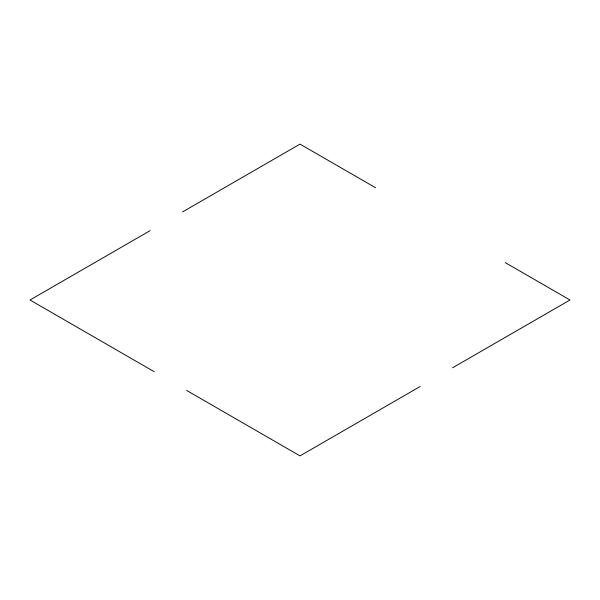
<?xml version="1.0" encoding="UTF-8"?>
<svg xmlns="http://www.w3.org/2000/svg" width="600" height="600" viewBox="0 0 600 600"><rect width="100%" height="100%" fill="white"/><g stroke="black" fill="none" stroke-linecap="round" stroke-linejoin="round"><path stroke-width="0.9" d="M150.15 230.632L30 300L154.2 371.707M182.55 211.928L300 144.12L375.6 187.762M420.15 386.513L300 455.88L186.6 390.412M452.55 367.808L570 300L505.2 262.59"/></g></svg>
